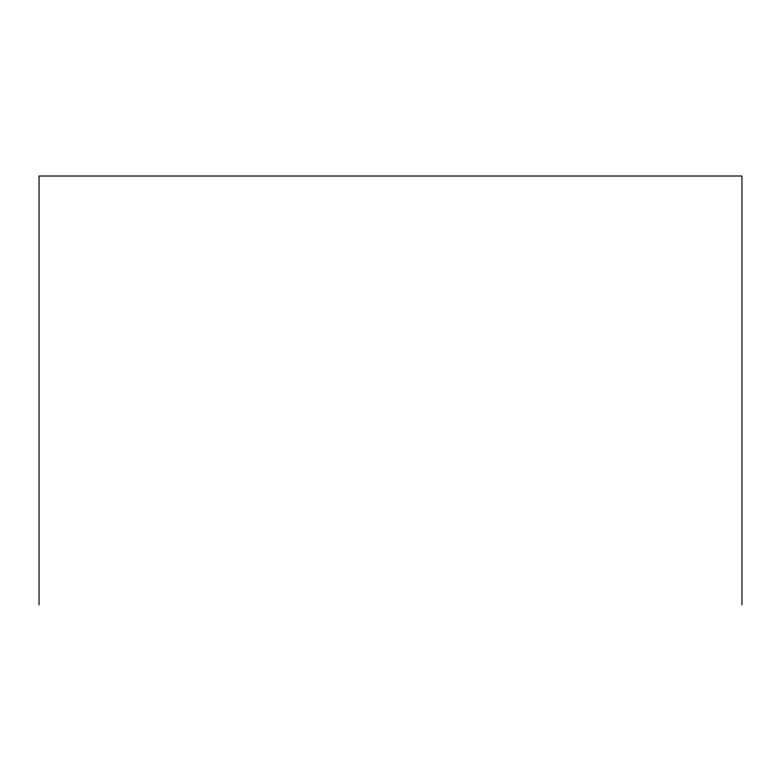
<?xml version="1.0" encoding="UTF-8"?>
<svg xmlns="http://www.w3.org/2000/svg" width="781" height="781" viewBox="0 0 781 781"><rect width="100%" height="100%" fill="white"/><g stroke="black" fill="none" stroke-linecap="round" stroke-linejoin="round"><path stroke-width="1.17" d="M741.95 604.982L741.95 176.018L39.05 176.018L39.05 604.982"/></g></svg>
